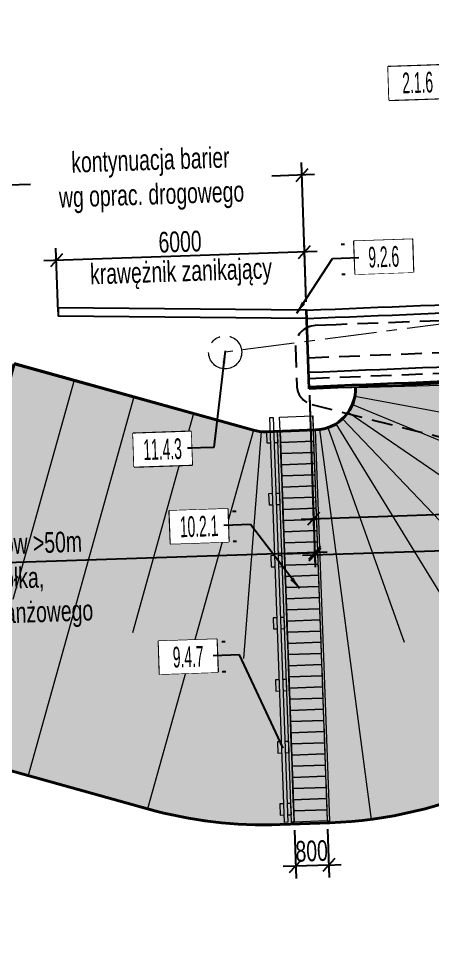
# Model space of a CAD drawing. Header units: metres. Extents: x 8395712 to 9795150, y 4166577 to 5794892.
# Drawn here: x 8418116.13 to 8418126.12, y 5772401.31 to 5772423.84 of the extents above; entities that cross this region are included whole.
import ezdxf
from ezdxf.enums import TextEntityAlignment as Align

# ---------------------------------------------------------------- set-up
doc = ezdxf.new("R2010")
doc.units = ezdxf.units.M
doc.set_wipeout_variables(frame=1)
doc.header["$PDMODE"] = 35
doc.header["$PDSIZE"] = 0.002
doc.linetypes.add('CENTER', pattern=[2, 1.25, -0.25, 0.25, -0.25])
doc.linetypes.add('DASHED', pattern=[0.75, 0.5, -0.25])
for name, color, linetype in [('00RysOpi-T', 2, 'Continuous'), ('AII_M_bariery', 8, 'Continuous'), ('AII_M_ekrany', 8, 'Continuous'), ('AII_M_opisy do legendy', 2, 'Continuous'), ('AII_M_podpory', 1, 'Continuous'), ('AII_M_schody', 8, 'Continuous')]:
    doc.layers.add(name, color=color, linetype=linetype)
for name, color, linetype, lineweight in [('AII_M_konstrukcja 0.35', 2, 'Continuous', 35), ('AII_M_kreskowanie', 8, 'Continuous', 0), ('AII_M_kreskowanie skarp', 8, 'Continuous', 0), ('AII_M_odwodnienie', 8, 'Continuous', 9), ('AII_M_opisy wymiary', 1, 'Continuous', 25), ('AII_M_skarpy', 62, 'Continuous', 18), ('AII_M_wymiary', 1, 'Continuous', 25), ('AII_M_wyposazenie', 1, 'Continuous', 25)]:
    doc.layers.add(name, color=color, linetype=linetype, lineweight=lineweight)
doc.styles.add('CDMSTYLE', font='CDMSIMPL.shx', dxfattribs={"width": 0.7, "bigfont": 'CDMBIGPL.shx'})
doc.linetypes.add('OGRODZENIE2', pattern='A,6.35,-2.54,[132,ltypeshp.shx,S=2.54,R=0,X=-2.54,Y=0],-2.54,25.4', length=36.83)
doc.dimstyles.new('CDM-ME200MM', dxfattribs={"dimscale": 0.2, "dimtxt": 2.5, "dimasz": 1.5, "dimexe": 1.5, "dimexo": 1, "dimgap": 0.5, "dimtad": 1, "dimdec": 0, "dimlfac": 1000, "dimrnd": 1, "dimzin": 9, "dimtxsty": 'CDMSTYLE', "dimblk": 'OBLIQUE', "dimcen": 2.5, "dimdle": 1.5, "dimclrd": 9, "dimclre": 9, "dimadec": 1, "dimazin": 2, "dimtfac": 1, "dimtdec": 0, "dimtix": 1, "dimtmove": 2, "dimatfit": 3, "dimldrblk": 'DOT', "dimfxl": 1, "dimtvp": 1, "dimtolj": 1, "dimtzin": 0, "dimlwd": 25, "dimlwe": 25, "dimarcsym": 0})
doc.dimstyles.new('CDM-ME200MM$7', dxfattribs={"dimscale": 0.2, "dimtxt": 2.5, "dimasz": 1.5, "dimexe": 1.5, "dimexo": 1, "dimgap": 0.5, "dimtad": 1, "dimdec": 0, "dimlfac": 1000, "dimrnd": 1, "dimzin": 9, "dimtxsty": 'CDMSTYLE', "dimblk": 'OBLIQUE', "dimcen": 2.5, "dimdle": 1.5, "dimclrd": 9, "dimclre": 9, "dimadec": 1, "dimazin": 2, "dimtfac": 1, "dimtdec": 0, "dimtix": 1, "dimtmove": 2, "dimatfit": 3, "dimfxl": 1, "dimtvp": 1, "dimtolj": 1, "dimtzin": 0, "dimlwd": 25, "dimlwe": 25, "dimarcsym": 0})

# ---------------------------------------------------------------- blocks, each defined once
blk = doc.blocks.new('_OBLIQUE')
at = {"color": 0, "linetype": 'ByBlock'}
blk.add_line((-0.5, -0.5), (0.5, 0.5), dxfattribs=at)
blk = doc.blocks.new('*D35')
at = {"layer": 'AII_M_opisy wymiary', "color": 9, "linetype": 'ByBlock', "lineweight": 25, "transparency": 16777216}
for p, q in [((8418222.539, 5772418.029), (8418222.677, 5772413.918)), ((8418123.155, 5772414.699), (8418123.293, 5772410.589)), ((8418122.983, 5772410.878), (8418222.967, 5772414.228))]:
    blk.add_line(p, q, dxfattribs=at)
at = {"layer": 'Defpoints', "color": 0, "linetype": 'ByBlock', "lineweight": 25, "transparency": 16777216}
for p in [(8418222.533, 5772418.229), (8418123.149, 5772414.899), (8418222.667, 5772414.218)]:
    blk.add_point(p, dxfattribs=at)
at = {"layer": 'AII_M_opisy wymiary', "color": 9, "linetype": 'ByBlock', "lineweight": 25, "transparency": 16777216, "xscale": 0.3, "yscale": 0.3, "zscale": 0.3}
for p, rotation in [((8418222.667, 5772414.218), 1.918980294524142), ((8418123.283, 5772410.888), 181.9189802945241)]:
    blk.add_blockref('_OBLIQUE', p, dxfattribs=dict(at, rotation=rotation))
at = {"layer": 'AII_M_opisy wymiary', "color": 0, "linetype": 'ByBlock', "lineweight": 40, "transparency": 16777216, "insert": (8418172.963, 5772412.903), "char_height": 0.5, "attachment_point": 5, "rotation": 1.919, "style": 'CDMSTYLE'}
blk.add_mtext('\\A1;99440', dxfattribs=at)
blk = doc.blocks.new('_DOT')
at = {"color": 0, "linetype": 'ByBlock'}
blk.add_line((-0.5, 0), (-1, 0), dxfattribs=at)
at = {"color": 0, "linetype": 'ByBlock', "const_width": 0.5}
blk.add_lwpolyline([(-0.25, 0, 1), (0.25, 0, 1)], format="xyb", close=True, dxfattribs=at)
blk = doc.blocks.new('*U152')
at = {"layer": 'AII_M_schody', "linetype": 'Continuous', "lineweight": 5}
blk.add_lwpolyline([(0.135, -0.4), (-0.135, -0.4), (-0.135, 0.4), (0.135, 0.4)], close=True, dxfattribs=at)
blk = doc.blocks.new('*U153')
at = {"layer": 'AII_M_schody', "color": 0, "linetype": 'ByBlock', "lineweight": -2, "transparency": 16777216}
for p in [(0, 0), (0.27, 0), (0.54, 0), (0.81, 0), (1.08, 0), (1.35, 0), (1.62, 0), (1.89, 0), (2.16, 0), (2.43, 0), (2.7, 0), (2.97, 0), (3.24, 0), (3.51, 0), (3.78, 0), (4.05, 0), (4.32, 0), (4.59, 0), (4.86, 0), (5.13, 0), (5.4, 0), (5.67, 0), (5.94, 0), (6.21, 0), (6.48, 0), (6.75, 0), (7.02, 0), (7.29, 0), (7.56, 0), (7.83, 0), (8.1, 0), (8.37, 0), (8.64, 0), (8.91, 0), (9.18, 0)]:
    blk.add_blockref('*U152', p, dxfattribs=at)
blk = doc.blocks.new('*U154')
at = {"layer": 'AII_M_schody', "linetype": 'Continuous', "lineweight": 5}
for points in [[(0.135, 0.04), (0.135, 0.135), (-0.135, 0.135), (-0.135, 0.04)], [(-0.135, -0.04), (-0.135, -0.135), (0.135, -0.135), (0.135, -0.04)]]:
    blk.add_lwpolyline(points, dxfattribs=at)
blk = doc.blocks.new('*U155')
at = {"layer": 'AII_M_schody', "color": 0, "linetype": 'ByBlock', "lineweight": -2, "transparency": 16777216}
for p in [(0, 0), (1.5, 0), (3, 0), (4.5, 0), (6, 0), (7.5, 0), (9, 0)]:
    blk.add_blockref('*U154', p, dxfattribs=at)
blk = doc.blocks.new('A$C63bc1258')
at = {"layer": 'AII_M_kreskowanie skarp'}
for p, q in [((-5.682, 0.209), (-7.163, -5.092)), ((1.12, 0.03), (6.618, 0.179)), ((-4.238, -0.195), (-6.793, -9.345)), ((1.103, -0.179), (10.446, -1.9)), ((1.043, -0.379), (6.127, -2.478)), ((-2.793, -0.598), (-4.272, -5.897)), ((0.943, -0.563), (8.778, -5.935)), ((0.641, -0.849), (5.614, -8.943)), ((0.807, -0.722), (4.597, -4.707)), ((-1.348, -1.001), (-3.903, -10.151)), ((-1.159, -1.035), (-1.585, -6.519)), ((0.249, -0.987), (1.499, -10.404)), ((0.452, -0.938), (2.294, -6.121))]:
    blk.add_line(p, q, dxfattribs=at)
at = {"layer": 'AII_M_schody', "linetype": 'Continuous', "lineweight": 5}
for points in [[(-0.704, -1.025), (-0.716, -0.686), (0.084, -0.657), (0.096, -0.997)], [(-0.951, -0.694), (-0.871, -0.691), (-0.519, -10.475), (-0.599, -10.478)], [(-0.424, -10.471), (-0.764, -1.028), (-0.704, -1.025), (-0.364, -10.469)], [(0.495, -10.438), (0.156, -0.994), (0.096, -0.997), (0.435, -10.441)]]:
    blk.add_lwpolyline(points, close=True, dxfattribs=at)
at = {"layer": 'AII_M_skarpy', "linetype": 'ByBlock', "lineweight": 40}
for p, q in [((-9.653, -8.551), (-7.129, 0.607)), ((-7.129, 0.607), (-1.347, -1.002)), ((10.612, 0.423), (10.602, 0.673)), ((0.156, -0.994), (-1.043, -1.038)), ((-9.653, -8.551), (-3.903, -10.151)), ((-0.702, -10.531), (0.497, -10.488))]:
    blk.add_line(p, q, dxfattribs=at)
for centre, radius, start, end in [((0.12, 0.005), 10.5, 272.0588, 2.2821), ((0.12, 0.005), 1, 272.0588, 2.3211), ((-1.079, -0.038), 1, 254.3997, 272.0588), ((-1.079, -0.038), 10.5, 254.3997, 272.0588)]:
    blk.add_arc(centre, radius, start, end, dxfattribs=at)
at = {"layer": 'AII_M_schody', "color": 1, "linetype": 'ByBlock', "lineweight": 25, "rotation": 272.0588349930004}
for name, p in [('*U155', (-0.894, -1.167)), ('*U153', (-0.299, -1.146))]:
    blk.add_blockref(name, p, dxfattribs=at)
blk = doc.blocks.new('*D164')
at = {"layer": 'AII_M_opisy wymiary', "color": 9, "lineweight": 25, "transparency": 16777216}
for p, q in [((8418123.078, 5772416.998), (8418122.965, 5772420.365)), ((8418123.275, 5772420.075), (8418122.243, 5772420.04)), ((8418115.381, 5772419.81), (8418116.413, 5772419.845))]:
    blk.add_line(p, q, dxfattribs=at)
blk.add_solid([(8418115.379, 5772419.86), (8418115.382, 5772419.76), (8418115.081, 5772419.8)], dxfattribs=at)
at = {"layer": 'Defpoints', "color": 0, "lineweight": 25, "transparency": 16777216}
for p in [(8418115, 5772422.202), (8418115.081, 5772419.8), (8418123.085, 5772416.798)]:
    blk.add_point(p, dxfattribs=at)
at = {"layer": 'AII_M_opisy wymiary', "color": 9, "lineweight": 25, "transparency": 16777216, "xscale": 0.3, "yscale": 0.3, "zscale": 0.3, "rotation": 1.920622427509091}
blk.add_blockref('_OBLIQUE', (8418122.975, 5772420.065), dxfattribs=at)
at = {"layer": 'AII_M_opisy wymiary', "color": 0, "lineweight": 25, "transparency": 16777216, "insert": (8418119.328, 5772419.943), "char_height": 0.5, "attachment_point": 5, "rotation": 1.9206, "style": 'CDMSTYLE'}
blk.add_mtext('\\A1;kontynuacja barier \\Pwg oprac. drogowego', dxfattribs=at)
blk = doc.blocks.new('*D165')
at = {"layer": 'AII_M_opisy wymiary', "color": 9, "linetype": 'ByBlock', "lineweight": 25, "transparency": 16777216}
for p, q in [((8418117.083, 5772416.756), (8418117.031, 5772418.301)), ((8418123.078, 5772416.998), (8418123.028, 5772418.502)), ((8418123.338, 5772418.213), (8418116.741, 5772417.992))]:
    blk.add_line(p, q, dxfattribs=at)
at = {"layer": 'Defpoints', "color": 0, "linetype": 'ByBlock', "lineweight": 25, "transparency": 16777216}
for p in [(8418117.041, 5772418.002), (8418123.085, 5772416.798), (8418117.09, 5772416.556)]:
    blk.add_point(p, dxfattribs=at)
at = {"layer": 'AII_M_opisy wymiary', "color": 9, "linetype": 'ByBlock', "lineweight": 25, "transparency": 16777216, "xscale": 0.3, "yscale": 0.3, "zscale": 0.3}
for p, rotation in [((8418123.038, 5772418.203), 1.92062245079579), ((8418117.041, 5772418.002), 181.9206224507958)]:
    blk.add_blockref('_OBLIQUE', p, dxfattribs=dict(at, rotation=rotation))
at = {"layer": 'AII_M_opisy wymiary', "color": 0, "linetype": 'ByBlock', "lineweight": 25, "transparency": 16777216, "char_height": 0.5, "attachment_point": 5, "rotation": 1.9206, "style": 'CDMSTYLE'}
for s, insert in [('\\A1;6000', (8418120.028, 5772418.452)), ('\\A1;krawężnik zanikający', (8418120.054, 5772417.669))]:
    blk.add_mtext(s, dxfattribs=dict(at, insert=insert))
blk = doc.blocks.new('*D172')
at = {"layer": 'AII_M_opisy wymiary', "color": 9, "linetype": 'ByBlock', "lineweight": 25, "transparency": 16777216}
for p, q in [((8418122.791, 5772404.23), (8418122.83, 5772403.066)), ((8418123.591, 5772404.259), (8418123.63, 5772403.092)), ((8418122.82, 5772403.365), (8418122.52, 5772403.355)), ((8418123.62, 5772403.392), (8418122.82, 5772403.365)), ((8418123.62, 5772403.392), (8418123.919, 5772403.402))]:
    blk.add_line(p, q, dxfattribs=at)
at = {"layer": 'Defpoints', "color": 0, "linetype": 'ByBlock', "lineweight": 25, "transparency": 16777216}
for p in [(8418122.784, 5772404.43), (8418123.584, 5772404.459), (8418122.82, 5772403.365)]:
    blk.add_point(p, dxfattribs=at)
at = {"layer": 'AII_M_opisy wymiary', "color": 9, "linetype": 'ByBlock', "lineweight": 25, "transparency": 16777216, "xscale": 0.3, "yscale": 0.3, "zscale": 0.3}
for p, rotation in [((8418122.82, 5772403.365), 1.92062245079579), ((8418123.62, 5772403.392), 181.9206224507958)]:
    blk.add_blockref('_OBLIQUE', p, dxfattribs=dict(at, rotation=rotation))
at = {"layer": 'AII_M_opisy wymiary', "color": 0, "linetype": 'ByBlock', "lineweight": 25, "transparency": 16777216, "insert": (8418123.208, 5772403.729), "char_height": 0.5, "attachment_point": 5, "rotation": 1.9206, "style": 'CDMSTYLE'}
blk.add_mtext('\\A1;800', dxfattribs=at)
blk = doc.blocks.new('OpiNum01')
at = {"layer": 'AII_M_opisy do legendy', "color": 0, "linetype": 'Continuous'}
blk.add_lwpolyline([(-3.5, -2), (3.5, -2), (3.5, 2), (-3.5, 2)], close=True, dxfattribs=at)
at = {"color": 9, "linetype": 'Continuous', "lineweight": 25, "style": 'CDMSTYLE', "width": 0.7, "flags": 1}
for tag, p in [('NAZWAPOL', (-4.1, -6.8)), ('NAZWAANG', (-4.1, -10.48)), ('SPECYF', (-4.1, -14.15)), ('ID', (-4.1, -17.82)), ('BAZA', (-4.1, -21.5)), ('RYSUNEK', (-4.1, -25.17))]:
    blk.add_attdef(tag, p, '', height=2, dxfattribs=at)
at = {"layer": 'AII_M_opisy do legendy', "linetype": 'Continuous', "lineweight": -2, "style": 'CDMSTYLE', "width": 0.5}
blk.add_attdef('NR', text='', height=2.5, dxfattribs=at).set_placement((0, 0), align=Align.MIDDLE)
at = {"color": 0, "linetype": 'Continuous'}
blk.add_wipeout([(-3.5, -2), (3.5, -2), (3.5, 2), (-3.5, 2)], dxfattribs=at).dxf.layer = 'AII_M_opisy do legendy'
blk = doc.blocks.new('OpiTxt01')
at = {"color": 0, "linetype": 'Continuous', "lineweight": 20, "style": 'CDMSTYLE', "width": 0.7}
blk.add_attdef('TEKST_GORNY', (1, 0.89), '', height=2, dxfattribs=at)
at = {"color": 0, "linetype": 'Continuous', "lineweight": -2, "style": 'CDMSTYLE', "width": 0.7}
blk.add_attdef('TEKST_DOLNY', (1.05, -2.73), '', height=2, dxfattribs=at)
blk = doc.blocks.new('*D199')
at = {"layer": 'AII_M_opisy wymiary', "color": 9, "linetype": 'ByBlock', "lineweight": 25, "transparency": 16777216}
for p, q in [((8418134.165, 5772415.188), (8418134.278, 5772411.824)), ((8418123.154, 5772414.749), (8418123.264, 5772411.455)), ((8418134.568, 5772412.134), (8418122.954, 5772411.744))]:
    blk.add_line(p, q, dxfattribs=at)
at = {"layer": 'Defpoints', "color": 0, "linetype": 'ByBlock', "lineweight": 25, "transparency": 16777216}
for p in [(8418134.159, 5772415.388), (8418123.147, 5772414.949), (8418123.254, 5772411.755)]:
    blk.add_point(p, dxfattribs=at)
at = {"layer": 'AII_M_opisy wymiary', "color": 9, "linetype": 'ByBlock', "lineweight": 25, "transparency": 16777216, "xscale": 0.3, "yscale": 0.3, "zscale": 0.3}
for p, rotation in [((8418134.268, 5772412.124), 1.92062245079579), ((8418123.254, 5772411.755), 181.9206224507958)]:
    blk.add_blockref('_OBLIQUE', p, dxfattribs=dict(at, rotation=rotation))
at = {"layer": 'AII_M_opisy wymiary', "color": 0, "linetype": 'ByBlock', "lineweight": 25, "transparency": 16777216, "insert": (8418128.749, 5772412.289), "char_height": 0.5, "attachment_point": 5, "rotation": 1.9206, "style": 'CDMSTYLE'}
blk.add_mtext('\\A1;11020', dxfattribs=at)
blk = doc.blocks.new('przyczolek_os1')
at = {"layer": 'AII_M_podpory', "color": 8, "linetype": 'DASHED', "lineweight": 25}
for p, q in [((-11.321, 50.988), (-2.521, 51.044)), ((-11.321, 50.488), (-0.301, 50.558))]:
    blk.add_line(p, q, dxfattribs=at)
blk.add_lwpolyline([(-11.321, 50.488), (-11.321, 50.988)], dxfattribs=at)
blk = doc.blocks.new('*D483')
at = {"layer": 'AII_M_wymiary', "color": 9, "lineweight": 25, "transparency": 16777216}
for p, q in [((8418123.155, 5772414.702), (8418123.292, 5772410.641)), ((8418123.581, 5772410.951), (8418115.225, 5772410.67))]:
    blk.add_line(p, q, dxfattribs=at)
blk.add_solid([(8418115.223, 5772410.72), (8418115.227, 5772410.62), (8418114.925, 5772410.66)], dxfattribs=at)
at = {"layer": 'Defpoints', "color": 0, "lineweight": 25, "transparency": 16777216}
for p in [(8418123.152, 5772414.802), (8418114.925, 5772410.66), (8418114.93, 5772410.519)]:
    blk.add_point(p, dxfattribs=at)
at = {"layer": 'AII_M_wymiary', "color": 9, "lineweight": 25, "transparency": 16777216, "xscale": 0.3, "yscale": 0.3, "zscale": 0.3, "rotation": 1.920622427509322}
blk.add_blockref('_OBLIQUE', (8418123.281, 5772410.941), dxfattribs=at)
at = {"layer": 'AII_M_wymiary', "color": 0, "transparency": 16777216, "insert": (8418114.834, 5772410.209), "char_height": 0.5, "attachment_point": 5, "rotation": 1.9206, "style": 'CDMSTYLE'}
blk.add_mtext('\\A1;kontynuacja ekranów >50m\\Pod lica przyczółka,\\Pwg oprac. oprac. branżowego', dxfattribs=at)

msp = doc.modelspace()

# ---------------------------------------------------------------- hatches: boundary and pattern name
at = {"layer": 'AII_M_kreskowanie', "linetype": 'ByBlock', "lineweight": 25}
h = msp.add_hatch(dxfattribs=at)
h.set_pattern_fill('GRASS', color=256, scale=0.05)
h.set_pattern_definition([(91.92062, (8417820.252, 5772544.7308), (-0.9276184, 0.8674239), [0.238125, -1.5579262]), (46.92062, (8417820.252, 5772544.7308), (-0.9276184, 0.867424), [0.238125, -1.031875]), (136.92062, (8417820.252, 5772544.7308), (-0.867424, -0.9276184), [0.238125, -1.031875])])
h.paths.add_polyline_path([(8418132.7479, 5772445.4555), (8418123.2492, 5772445.2983, 0.4155548), (8418122.229, 5772446.2823), (8418121.0292, 5772446.2579, 0.0776354), (8418120.7253, 5772446.204), (8418115.0512, 5772444.2587), (8418113.4342, 5772453.7471), (8418117.6281, 5772455.185, -0.0780443), (8418120.8357, 5772455.7559), (8418122.0355, 5772455.7804, -0.4153554)])
h.paths.add_polyline_path([(8418119.2619, 5772404.7433), (8418113.4957, 5772406.3483), (8418116.0202, 5772415.5068), (8418121.8012, 5772413.8976, 0.0770016), (8418122.1053, 5772413.8616), (8418123.3045, 5772413.9047, 0.413512), (8418124.268, 5772414.9376), (8418133.7603, 5772415.322, -0.4153554), (8418123.6456, 5772404.4108), (8418123.6456, 5772404.4108), (8418122.4464, 5772404.3678, -0.0767977)])
h.paths.add_polyline_path([(8418229.6535, 5772419.3189), (8418223.9965, 5772417.3155, -0.0784483), (8418223.6899, 5772417.2585), (8418222.4903, 5772417.2258, -0.414703), (8418221.4634, 5772418.1999), (8418211.5173, 5772417.9207, 0.4140306), (8418222.761, 5772407.2795), (8418223.9606, 5772407.3121, 0.0784483), (8418227.3181, 5772407.9362), (8418232.4895, 5772409.7677)])

# ---------------------------------------------------------------- linework, layer by layer
at = {"color": 1, "linetype": 'ByBlock', "lineweight": 25}
for points in [[(8418123.085, 5772416.7982), (8418117.0797, 5772416.8558)], [(8418117.0797, 5772416.8558), (8418117.0864, 5772416.6557)]]:
    msp.add_lwpolyline(points, dxfattribs=at)
at = {"color": 8, "linetype": 'ByBlock', "lineweight": 25}
msp.add_lwpolyline([(8418123.0917, 5772416.5983), (8418117.0864, 5772416.6557)], dxfattribs=at)
at = {"color": 1, "linetype": 'ByBlock', "lineweight": 25, "extrusion": (0, 0, -1)}
msp.add_arc((-8418406.7296, 5765435.8582), 6986.7, 87.67327885, 87.76365228, dxfattribs=at)
at = {"layer": 'AII_M_bariery', "linetype": 'OGRODZENIE2', "ltscale": 0.05, "extrusion": (0, 0, -1)}
msp.add_arc((-8418406.7296, 5765435.8582), 6986.5, 87.67326722, 87.76364325, dxfattribs=at)
at = {"layer": 'AII_M_ekrany', "linetype": 'OGRODZENIE2', "ltscale": 0.1, "extrusion": (0, 0, -1)}
msp.add_arc((-8418406.7296, 5765435.8582), 6985.2, 87.67319164, 87.76358448, dxfattribs=at)
at = {"layer": 'AII_M_konstrukcja 0.35'}
msp.add_lwpolyline([(8418123.1487, 5772414.8992), (8418123.085, 5772416.7982)], dxfattribs=at)
at = {"layer": 'AII_M_konstrukcja 0.35', "extrusion": (0, 0, -1)}
msp.add_arc((-8418406.7277, 5765435.8719), 6984.8362, 87.67318235, 87.7635799, dxfattribs=at)
at = {"layer": 'AII_M_odwodnienie', "linetype": 'CENTER'}
msp.add_circle((8418121.118, 5772415.7817), 0.4, dxfattribs=at)
at = {"layer": 'AII_M_opisy wymiary', "color": 1, "linetype": 'ByBlock', "lineweight": 40}
msp.add_circle((8418171.8303, 5772432.124), 22459.4841, dxfattribs=at)
at = {"layer": 'AII_M_schody', "linetype": 'Continuous', "lineweight": 5}
for points in [[(8418122.4451, 5772413.8738), (8418122.4328, 5772414.2136), (8418123.2323, 5772414.2423), (8418123.2445, 5772413.9026)], [(8418122.7244, 5772404.4278), (8418122.3851, 5772413.8717), (8418122.4451, 5772413.8738), (8418122.7844, 5772404.4299)], [(8418122.7244, 5772404.4278), (8418122.3851, 5772413.8717), (8418122.4451, 5772413.8738), (8418122.7844, 5772404.4299)], [(8418123.6438, 5772404.4608), (8418123.3045, 5772413.9047), (8418123.2445, 5772413.9026), (8418123.5839, 5772404.4587)]]:
    msp.add_lwpolyline(points, close=True, dxfattribs=at)
for points in [[(8418122.2102, 5772413.8654), (8418122.1153, 5772413.862), (8418122.125, 5772413.5922), (8418122.2199, 5772413.5956)], [(8418122.2998, 5772413.5984), (8418122.3948, 5772413.6019), (8418122.3851, 5772413.8717), (8418122.2902, 5772413.8683)]]:
    msp.add_lwpolyline(points, dxfattribs=at)
at = {"layer": 'AII_M_skarpy', "linetype": 'ByBlock', "lineweight": 40}
for p, q in [((8418116.0202, 5772415.5068), (8418121.8012, 5772413.8976)), ((8418116.0202, 5772415.5068), (8418121.8012, 5772413.8976)), ((8418123.3045, 5772413.9047), (8418122.1053, 5772413.8616)), ((8418113.4957, 5772406.3483), (8418119.2455, 5772404.7478)), ((8418122.4464, 5772404.3678), (8418123.6456, 5772404.4108))]:
    msp.add_line(p, q, dxfattribs=at)
for centre, radius, start, end in [((8418123.2686, 5772414.9041), 10.5, 272.05789, 2.28117), ((8418123.2686, 5772414.9041), 1, 272.05789, 2.32013), ((8418123.2686, 5772414.9041), 1, 272.05789, 2.32013), ((8418122.0694, 5772414.861), 1, 254.39873, 272.05789), ((8418122.0694, 5772414.861), 1, 254.39873, 272.05789), ((8418122.0694, 5772414.861), 10.5, 254.39873, 272.05789)]:
    msp.add_arc(centre, radius, start, end, dxfattribs=at)
at = {"layer": 'AII_M_wyposazenie', "extrusion": (0, 0, -1)}
msp.add_arc((-8418406.7296, 5765435.8582), 6984.8, 87.67316838, 87.7635664, dxfattribs=at)

# ---------------------------------------------------------------- block references
at = {"color": 1, "linetype": 'ByBlock', "lineweight": 25, "rotation": 359.999056064863}
msp.add_blockref('A$C63bc1258', (8418123.1487, 5772414.8992), dxfattribs=at)
at = {"layer": 'Defpoints', "color": 250, "linetype": 'Continuous', "lineweight": 0}
ref = msp.add_blockref('OpiTxt01', (8418124.3498, 5772418.0698), dxfattribs=dict(at, xscale=-0.2, yscale=0.2, zscale=0.2, rotation=1.920621949510162))
ref.add_attrib('TEKST_GORNY', '-', (8418123.9041, 5772418.2339), dxfattribs={"layer": '0', "color": 0, "linetype": 'Continuous', "lineweight": 20, "height": 0.4, "rotation": 1.92062, "style": 'CDMSTYLE', "width": 0.7})
ref.add_attrib('TEKST_DOLNY', '-', (8418123.9186, 5772417.5088), dxfattribs={"layer": '0', "color": 0, "linetype": 'Continuous', "lineweight": -2, "height": 0.4, "rotation": 1.92062, "style": 'CDMSTYLE', "width": 0.7})

# ---------------------------------------------------------------- dimensions: what is measured, and where the dimension line sits
at = {"layer": 'AII_M_opisy wymiary', "color": 1, "lineweight": 25}
dim = msp.add_linear_dim(base=(8418115.0809, 5772419.8002), p1=(8418123.085, 5772416.7982), p2=(8418115.0003, 5772422.202), angle=1.92062, text='kontynuacja barier \\Pwg oprac. drogowego', dimstyle='CDM-ME200MM', override={"dimblk1": 'OBLIQUE', "dimsah": 1, "dimse2": 1}, dxfattribs=at)
dim.commit()
dim.dimension.update_dxf_attribs({"geometry": '*D164', "text_midpoint": (8418119.328, 5772419.9426), "dimtype": 160})
at = {"layer": 'AII_M_opisy wymiary', "color": 1, "linetype": 'ByBlock', "lineweight": 25}
dim = msp.add_linear_dim(base=(8418117.0413, 5772418.0016), p1=(8418123.085, 5772416.7982), p2=(8418117.0898, 5772416.5564), angle=1.92062, text='<>\\Xkrawężnik zanikający', dimstyle='CDM-ME200MM', dxfattribs=at)
dim.commit()
dim.dimension.update_dxf_attribs({"geometry": '*D165', "text_midpoint": (8418120.0396, 5772418.1021)})
at = {"layer": 'AII_M_opisy wymiary', "color": 1, "linetype": 'ByBlock', "lineweight": 40}
dim = msp.add_aligned_dim(p1=(8418123.1487, 5772414.8992), p2=(8418222.5326, 5772418.2291), distance=-4.013, dimstyle='CDM-ME200MM', dxfattribs=at)
dim.commit()
dim.dimension.update_dxf_attribs({"geometry": '*D35', "text_midpoint": (8418172.9633, 5772412.9031)})
at = {"layer": 'AII_M_opisy wymiary', "color": 1, "linetype": 'ByBlock', "lineweight": 25}
for base, p1, p2, picture, middle in [((8418123.2542, 5772411.7545), (8418134.1585, 5772415.3878), (8418123.147, 5772414.9491), '*D199', (8418128.7493, 5772412.289)), ((8418122.8201, 5772403.3654), (8418123.5839, 5772404.4588), (8418122.7844, 5772404.4299), '*D172', (8418123.2081, 5772403.7286))]:
    dim = msp.add_linear_dim(base=base, p1=p1, p2=p2, angle=1.92062, dimstyle='CDM-ME200MM', dxfattribs=at)
    dim.commit()
    dim.dimension.update_dxf_attribs({"geometry": picture, "text_midpoint": middle})

# ---------------------------------------------------------------- next in the draw order: block references
at = {"layer": '00RysOpi-T', "color": 1, "linetype": 'Continuous', "lineweight": 0, "xscale": 0.2, "yscale": 0.2, "zscale": 0.2}
for p, rotation, values in [((8418125.7689, 5772422.3005), 1.92062244412571, {'NR': '2.1.6'}), ((8418119.6061, 5772413.4405), 1.920622456890939, {'NR': '11.4.3'})]:
    msp.add_blockref('OpiNum01', p, dxfattribs=dict(at, rotation=rotation)).add_auto_attribs(values)
at = {"layer": '00RysOpi-T', "color": 1, "linetype": 'Continuous', "lineweight": 0}
ref = msp.add_blockref('OpiNum01', (8418124.9495, 5772418.0899), dxfattribs=dict(at, xscale=-0.2, yscale=0.2, zscale=0.2, rotation=1.920621949510162))
ref.add_attrib('NR', '9.2.6', dxfattribs={"layer": 'AII_M_opisy do legendy', "linetype": 'Continuous', "lineweight": -2, "height": 0.5, "rotation": 1.92062, "style": 'CDMSTYLE', "width": 0.5}).set_placement((8418124.9495, 5772418.0899), align=Align.MIDDLE)
ref = msp.add_blockref('OpiNum01', (8418120.4881, 5772411.5761), dxfattribs=dict(at, xscale=-0.2, yscale=0.2, zscale=0.2, rotation=1.920622198967097))
ref.add_attrib('NR', '10.2.1', dxfattribs={"layer": 'AII_M_opisy do legendy', "linetype": 'Continuous', "lineweight": -2, "height": 0.5, "rotation": 1.92062, "style": 'CDMSTYLE', "width": 0.5}).set_placement((8418120.4881, 5772411.5761), align=Align.MIDDLE)
ref = msp.add_blockref('OpiNum01', (8418120.2249, 5772408.4254), dxfattribs=dict(at, xscale=-0.2, yscale=0.2, zscale=0.2, rotation=1.920622729006149))
ref.add_attrib('NR', '9.4.7', dxfattribs={"layer": 'AII_M_opisy do legendy', "linetype": 'Continuous', "lineweight": -2, "height": 0.5, "rotation": 1.92062, "style": 'CDMSTYLE', "width": 0.5}).set_placement((8418120.2249, 5772408.4254), align=Align.MIDDLE)

# ---------------------------------------------------------------- next in the draw order: linework, layer by layer
at = {"layer": 'AII_M_odwodnienie', "linetype": 'CENTER'}
msp.add_lwpolyline([(8418134.6861, 5772417.5574), (8418121.118, 5772415.7817)], dxfattribs=at)
at = {"layer": 'AII_M_podpory', "color": 8, "linetype": 'DASHED', "lineweight": 25, "elevation": -0.0069}
msp.add_lwpolyline([(8418128.9949, 5772448.0958), (8418122.1508, 5772445.8116, 0.320974), (8418121.8282, 5772445.3272), (8418121.8612, 5772444.343, 0.4142136), (8418122.3777, 5772443.86), (8418122.8774, 5772443.8768), (8418132.8909, 5772444.2126, -0.4142136), (8418133.4074, 5772443.7296), (8418134.2923, 5772417.3416, -0.4124535), (8418133.8123, 5772416.8252), (8418123.7972, 5772416.4478), (8418123.2946, 5772416.4279, 0.4124535), (8418122.8146, 5772415.9115), (8418122.8458, 5772414.9827, 0.3272944), (8418123.2111, 5772414.5178), (8418129.906, 5772412.8263)], format="xyb", dxfattribs=at)

# ---------------------------------------------------------------- next in the draw order: block references
at = {"color": 1, "linetype": 'ByBlock', "lineweight": 25, "rotation": 1.920622450795584}
msp.add_blockref('przyczolek_os1', (8418136.1468, 5772365.0685), dxfattribs=at)
at = {"layer": 'Defpoints', "color": 250, "linetype": 'Continuous', "lineweight": 0}
ref = msp.add_blockref('OpiTxt01', (8418121.7274, 5772411.6176), dxfattribs=dict(at, xscale=-0.2, yscale=0.2, zscale=0.2, rotation=1.920622198967097))
ref.add_attrib('TEKST_GORNY', '-', (8418121.2817, 5772411.7817), dxfattribs={"layer": '0', "color": 0, "linetype": 'Continuous', "lineweight": 20, "height": 0.4, "rotation": 1.92062, "style": 'CDMSTYLE', "width": 0.7})
ref.add_attrib('TEKST_DOLNY', '-', (8418121.2962, 5772411.0566), dxfattribs={"layer": '0', "color": 0, "linetype": 'Continuous', "lineweight": -2, "height": 0.4, "rotation": 1.92062, "style": 'CDMSTYLE', "width": 0.7})
ref = msp.add_blockref('OpiTxt01', (8418121.4642, 5772408.467), dxfattribs=dict(at, xscale=-0.2, yscale=0.2, zscale=0.2, rotation=1.920622729006149))
ref.add_attrib('TEKST_GORNY', '-', (8418121.0185, 5772408.631), dxfattribs={"layer": '0', "color": 0, "linetype": 'Continuous', "lineweight": 20, "height": 0.4, "rotation": 1.92062, "style": 'CDMSTYLE', "width": 0.7})
ref.add_attrib('TEKST_DOLNY', '-', (8418121.033, 5772407.9059), dxfattribs={"layer": '0', "color": 0, "linetype": 'Continuous', "lineweight": -2, "height": 0.4, "rotation": 1.92062, "style": 'CDMSTYLE', "width": 0.7})

# ---------------------------------------------------------------- next in the draw order: dimensions: what is measured, and where the dimension line sits
at = {"layer": 'AII_M_wymiary'}
dim = msp.add_linear_dim(base=(8418114.9251, 5772410.6603), p1=(8418123.152, 5772414.802), p2=(8418114.9298, 5772410.5192), angle=181.92062, text='kontynuacja ekranów >50m\\Pod lica przyczółka,\\Pwg oprac. oprac. branżowego', dimstyle='CDM-ME200MM', override={"dimexo": 0.5, "dimblk1": 'OBLIQUE', "dimsah": 1, "dimse2": 1}, dxfattribs=at)
dim.commit()
dim.dimension.update_dxf_attribs({"geometry": '*D483', "text_midpoint": (8418114.8344, 5772410.2087), "dimtype": 160})

# ---------------------------------------------------------------- next in the draw order: leaders
at = {"layer": '00RysOpi-T', "color": 9, "linetype": 'Continuous', "lineweight": 0}
for points in [[(8418122.848, 5772416.7237), (8418123.7102, 5772418.0484), (8418124.3498, 5772418.0698)], [(8418121.122, 5772415.8155), (8418120.8454, 5772413.4821), (8418120.2058, 5772413.4606)], [(8418122.9117, 5772410.0707), (8418121.7274, 5772411.6176), (8418121.0878, 5772411.5962)], [(8418122.5167, 5772406.2125), (8418121.4642, 5772408.467), (8418120.8246, 5772408.4455)]]:
    msp.add_leader(points, dimstyle='CDM-ME200MM$7', dxfattribs=at)

doc.saveas('drawing.dxf')
